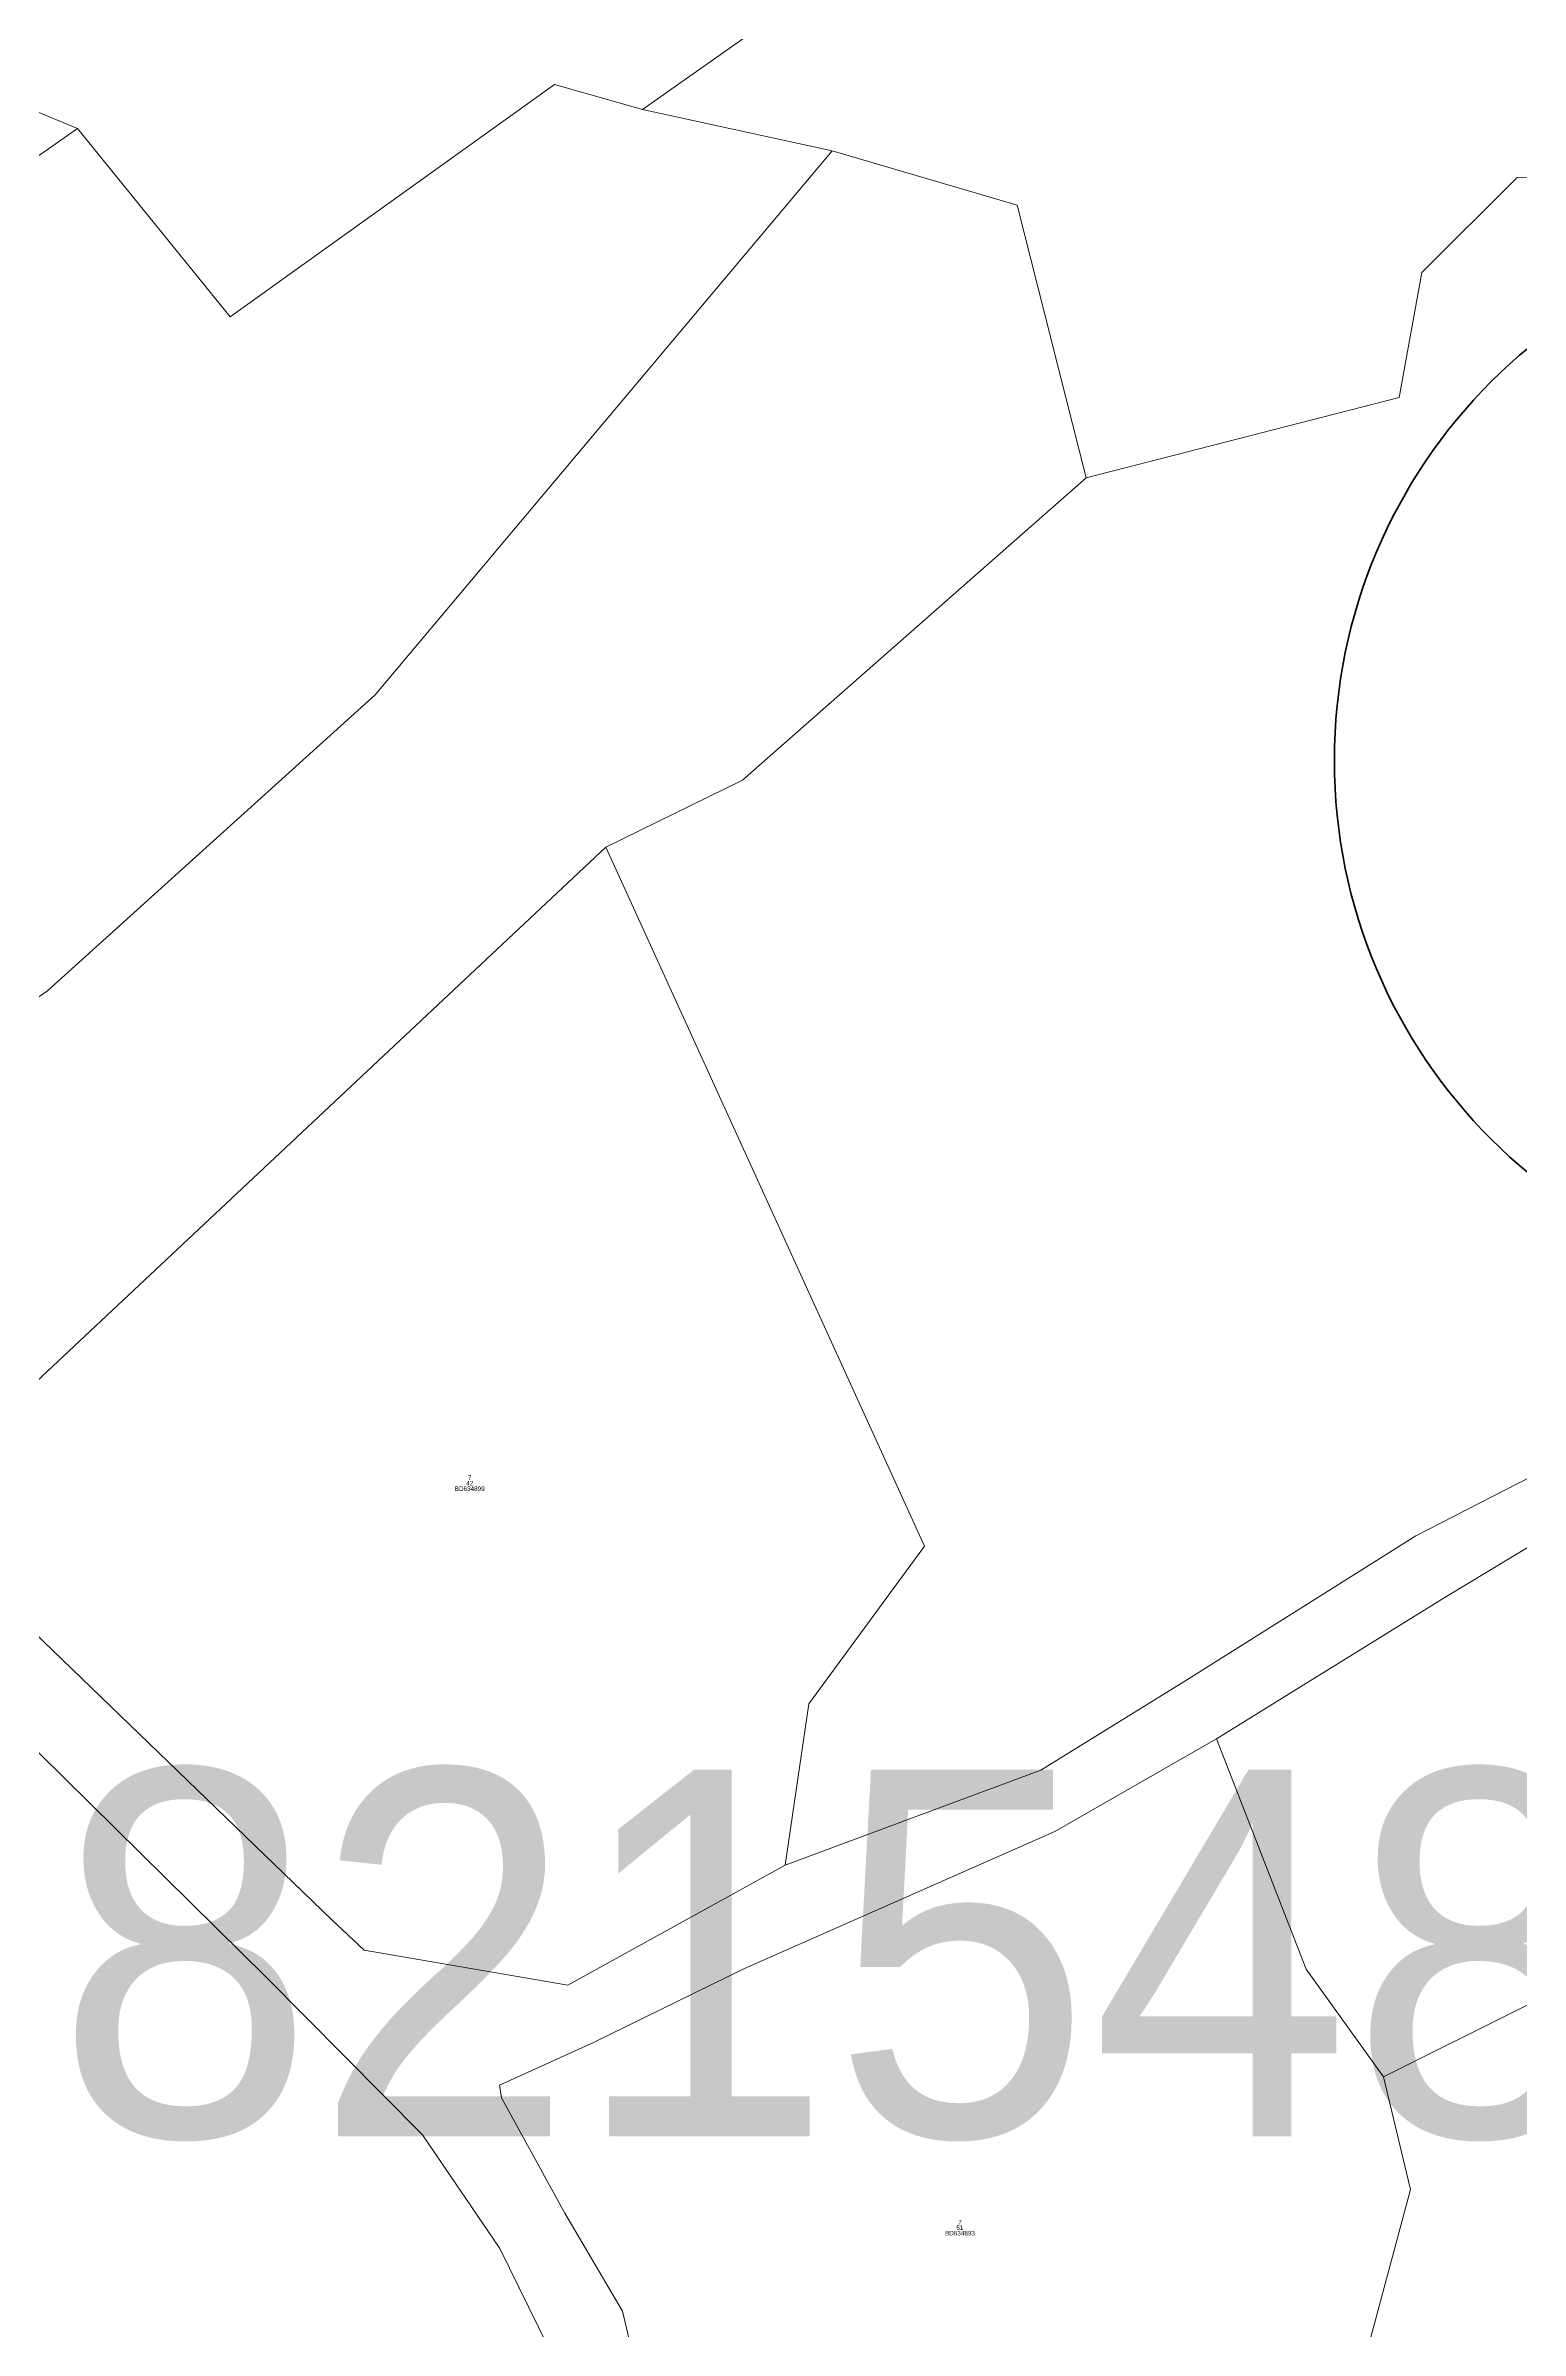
# Model space of a CAD drawing. Header units: metres. Extents: x 547915 to 556085, y 1814738 to 1822008.
# Drawn here: x 550391.5 to 550552.5, y 1819458.8 to 1819708.2 of the extents above; entities that cross this region are included whole.
import ezdxf
from ezdxf.enums import TextEntityAlignment as Align

# ---------------------------------------------------------------- set-up
doc = ezdxf.new("R2010")
doc.units = ezdxf.units.M
doc.header["$LTSCALE"] = 1.6
doc.linetypes.add('MEDIUM_DASHED', pattern=[4.5, 3, -1.5])
for name, color, linetype, lineweight in [('10', 7, 'Continuous', 13), ('23', 7, 'Continuous', 13), ('34', 7, 'MEDIUM_DASHED', 35)]:
    doc.layers.add(name, color=color, linetype=linetype, lineweight=lineweight)
doc.layers.add('20', color=7, linetype='Continuous')
doc.layers.add('55', color=7, linetype='Continuous')

msp = doc.modelspace()

# ---------------------------------------------------------------- linework, layer by layer
at = {"layer": '10'}
for p, q in [((550456.69, 1819701.24), (550477.41, 1819696.73)), ((550377.35, 1819550.05), (550452.68, 1819620.71))]:
    msp.add_line(p, q, dxfattribs=at)
for points in [[(550456.69, 1819701.24), (550481.39, 1819718.67), (550500.99, 1819768.89)], [(550395.02, 1819699.17), (550380.5, 1819705.17), (550373.5, 1819724.33)], [(550395.02, 1819699.17), (550411.68, 1819678.61), (550447.09, 1819703.97), (550456.69, 1819701.24)], [(550395.02, 1819699.17), (550332.5, 1819655.38), (550323.09, 1819641.11), (550308.27, 1819621.73)], [(550477.41, 1819696.73), (550427.52, 1819637.36), (550391.75, 1819605.05), (550368.04, 1819588.76), (550355.84, 1819579.79)], [(550477.41, 1819696.73), (550497.6, 1819690.8), (550505.14, 1819661.04)], [(550505.14, 1819661.04), (550539.3, 1819669.82), (550541.76, 1819683.46), (550552.16, 1819693.84), (550606.39, 1819695.42)], [(550452.68, 1819620.71), (550467.61, 1819628.05), (550505.14, 1819661.04)], [(550472.25, 1819509.59), (550474.83, 1819527.21), (550487.47, 1819544.42), (550452.68, 1819620.71)], [(550519.35, 1819523.39), (550529.13, 1819498.23), (550537.59, 1819486.49)], [(550537.59, 1819486.49), (550553.26, 1819494.32), (550575.69, 1819492.21), (550612.18, 1819492.75), (550637.5, 1819490.97), (550654.86, 1819507.81)], [(550537.59, 1819486.49), (550540.53, 1819474.17), (550536.21, 1819458.06)]]:
    msp.add_lwpolyline(points, dxfattribs=at)
at = {"layer": '23'}
for points in [[(550472.25, 1819509.59), (550500.19, 1819519.97), (550515.9, 1819529.67), (550541.13, 1819545.53), (550564.89, 1819557.75), (550590.57, 1819568.83), (550627.55, 1819579.8), (550652.47, 1819585.43)], [(550628.95, 1819572.66), (550592.31, 1819562.66), (550567.33, 1819552.73), (550544.4, 1819538.87), (550519.35, 1819523.39)], [(550472.25, 1819509.59), (550448.52, 1819496.5), (550426.32, 1819500.32), (550422.76, 1819503.63), (550385.99, 1819539.12), (550377.35, 1819550.05)], [(550379.84, 1819532.61), (550415.65, 1819497.32), (550432.67, 1819480.16), (550441.13, 1819467.75), (550446.38, 1819457.02), (550448.67, 1819449.71), (550446.98, 1819439.34), (550443.69, 1819433.5), (550422.23, 1819417.12), (550411.72, 1819405.49)], [(550519.35, 1819523.39), (550501.71, 1819513.28), (550467.83, 1819498.31), (550451.25, 1819490.21), (550441.08, 1819485.56), (550441.28, 1819484.21), (550448.21, 1819471.6), (550454.51, 1819460.89), (550456.68, 1819451.61), (550456.33, 1819438.92), (550452.46, 1819429.54)]]:
    msp.add_lwpolyline(points, dxfattribs=at)
at = {"layer": '34', "linetype": 'Continuous', "lineweight": 40}
msp.add_circle((550590.71, 1819630.19), 58.489, dxfattribs=at)

# ---------------------------------------------------------------- texts
at = {"layer": '20'}
for s, p in [('BD634899', (550437.83, 1819550.44)), ('BD634899', (550437.83, 1819550.44)), ('BD634893', (550491.345, 1819469.17)), ('BD634893', (550491.345, 1819469.17))]:
    msp.add_text(s, height=0.5, dxfattribs=at).set_placement(p, align=Align.CENTER)
for s, width, p in [('42', 0.95, (550437.83, 1819551.04)), ('42', 0.95, (550437.83, 1819551.04)), ('7', 0.9, (550437.82, 1819551.64)), ('7', 0.9, (550437.82, 1819551.64)), ('51', 0.85, (550491.33, 1819469.77)), ('51', 0.85, (550491.33, 1819469.77)), ('7', 0.95, (550491.355, 1819470.37)), ('7', 0.95, (550491.355, 1819470.37))]:
    msp.add_text(s, height=0.5, dxfattribs=dict(at, width=width)).set_placement(p, align=Align.CENTER)
at = {"layer": '55', "width": 0.95}
msp.add_text('821548-6', height=40, dxfattribs=at).set_placement((550500, 1819480), align=Align.CENTER)

doc.saveas('drawing.dxf')
